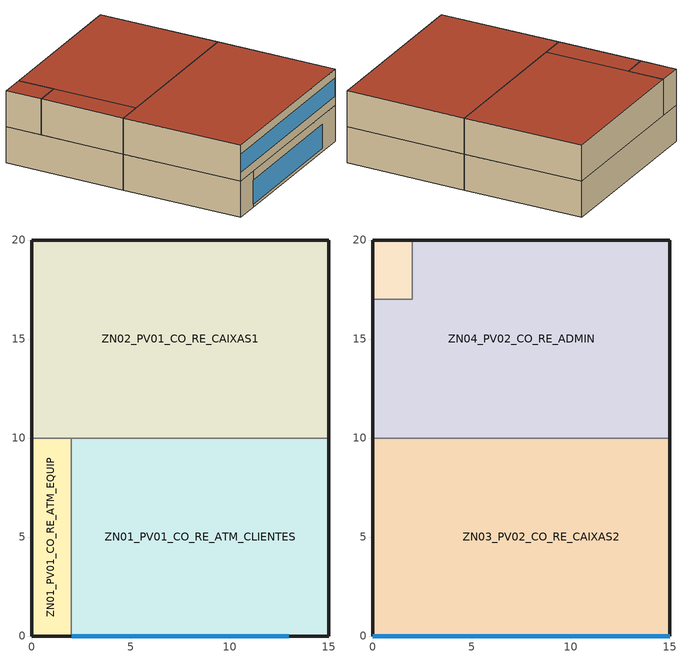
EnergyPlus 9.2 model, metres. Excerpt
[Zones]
ZN01_PV01_CO_RE_ATM_EQUIP
 floor othersideconditionsmodel (Exterior Floor): 2,10 2,0 0,0 0,10 z0
 wall outside (Exterior Wall): 0,10 0,0 2,0 z0:3
 wall to ZN01_PV01_CO_RE_ATM_CLIENTES (Interior Wall): 2,0 2,10 z0:3
 wall to ZN02_PV01_CO_RE_CAIXAS1 (Interior Wall): 2,10 0,10 z0:3
ZN01_PV01_CO_RE_ATM_CLIENTES
 floor othersideconditionsmodel (Exterior Floor): 15,10 15,0 2,0 2,10 z0
 wall outside (Exterior Wall): 2,0 15,0 15,10 z0:3
 wall to ZN02_PV01_CO_RE_CAIXAS1 (Interior Wall): 15,10 2,10 z0:3
 window (Exterior Window): 2.01,0 12.99,0 z0.25:2.25
ZN02_PV01_CO_RE_CAIXAS1
 floor othersideconditionsmodel (Exterior Floor): 15,20 15,10 0,10 0,20 z0
 wall outside (Exterior Wall): 15,10 15,20 0,20 0,10 z0:3
ZN03_PV02_CO_RE_CAIXAS2
 floor to ZN01_PV01_CO_RE_ATM_CLIENTES (Interior Floor): 15,10 15,0 2,0 2,10 z3
 floor to ZN01_PV01_CO_RE_ATM_EQUIP (Interior Floor): 0,10 2,10 2,0 0,0 z3
 wall outside (Exterior Wall): 0,10 0,0 15,0 15,10 z3:6
 wall to ZN04_PV02_CO_RE_ADMIN (Interior Wall): 15,10 0,10 z3:6
 window (Exterior Window): 0.01,0 14.99,0 z3.75:5.25
 roof outside (Exterior Roof): 15,0 15,10 0,10 0,0 z6
ZN04_PV02_CO_RE_ADMIN
 floor to ZN02_PV01_CO_RE_CAIXAS1 (Interior Floor): 15,20 15,10 0,10 0,17 2,17 2,20 z3
 wall outside (Exterior Wall): 0,17 0,10 / 15,10 15,20 2,20 z3:6
 wall to ZN05_PV02_CO_NO_SERVIDOR (Interior Wall): 2,20 2,17 0,17 z3:6
 roof outside (Exterior Roof): 15,10 15,20 2,20 2,10 z6; 0,10 2,10 2,17 0,17 z6
ZN05_PV02_CO_NO_SERVIDOR
 floor to ZN02_PV01_CO_RE_CAIXAS1 (Interior Floor): 2,20 2,17 0,17 0,20 z3
 wall outside (Exterior Wall): 2,20 0,20 0,17 z3:6
 roof outside (Exterior Roof): 2,17 2,20 0,20 0,17 z6
[Building]
AgenciaBancaria: Loads convergence tolerance value=0.04; Maximum number of warmup days=25; Minimum number of warmup days=6; Solar distribution=FullExterior; Temperature convergence tolerance value=0.4; Terrain=Suburbs; North axis=180.3516
[Site:GroundDomain:Slab]
Slab: 133, 0.4, 1.6, 10, No, Full, 6, 5, Hourly, groundcoulpeOSCM, OnGrade, 2800, 30, 50, 850, 1.5, finndifference, Site:GroundTemperature:Undisturbed:FiniteDifference, No
[Site:GroundTemperature:Undisturbed:FiniteDifference]
finndifference: 0.4, 2800, 30, 50, 850, 15
[SizingPeriod:DesignDay] Barometric pressure=92165; Day of month=21; Daylight saving time indicator=No; Dry bulb temperature range modifier type=DefaultMultipliers; Humidity condition type=WetBulb; Rain indicator=No; Snow indicator=No
Name | Ashrae clear sky optical depth for beam irradiance taub | Ashrae clear sky optical depth for diffuse irradiance taud | Daily dry bulb temperature range | Day type | Maximum dry bulb temperature | Month | Solar model indicator | Wetbulb or dewpoint at maximum dry bulb | Wind direction | Wind speed | Sky clearness
Sao Paulo Ann Clg .4% Condns DB=>MWB | 0.392 | 2.453 | 8.3 | SummerDesignDay | 32.2 | 2 | ASHRAETau | 20.2 | 330 | 3.7
Sao Paulo Ann Htg 99.6% Condns DB |  |  | 0 | WinterDesignDay | 9 | 7 | ASHRAEClearSky | 9 | 160 | 2.7 | 0
[Construction]
Exterior Floor: 200mm lightweight concrete
Exterior Roof: fibrocimento telha branca, Camara telhado, laje nervurada EPS, vazio, EPS laje nervurada
Exterior Wall: argamassa, tijolo ceramico, Camara parede, tijolo ceramico, gesso
Exterior Window: SHGC 01
Interior Floor: 100mm lightweight concrete, F04 Wall air space resistance, 1IN Stucco
Interior Wall: 19mm gypsum board
[Material]
Name | Conductivity | Density | Roughness | Solar absorptance | Specific heat | Thermal absorptance | Thickness | Visible absorptance
1IN Stucco | 0.6918 | 1858 | Smooth | 0.92 | 837 | 0.9 | 0.0253 | 0.92
19mm gypsum board | 0.16 | 800 | MediumSmooth | 0.4 | 1090 | 0.9 | 0.019 | 0.4
100mm lightweight concrete | 0.53 | 1280 | MediumRough | 0.5 | 840 | 0.9 | 0.1016 | 0.5
200mm lightweight concrete | 0.53 | 1280 | MediumRough | 0.5 | 840 | 0.9 | 0.15 | 0.5
EPS laje nervurada | 0.287 | 401 | Rough | 0.7 | 1000 | 0.9 | 0.15 | 0.7
argamassa | 1.15 | 2000 | Rough | 0.3 | 1000 | 0.3 | 0.025 | 0.3
fibrocimento telha branca | 0.95 | 1900 | Rough | 0.3 | 840 | 0.3 | 0.008 | 0.3
gesso | 0.35 | 900 | Rough | 0.7 | 870 | 0.9 | 0.01 | 0.7
laje nervurada EPS | 1.75 | 2200 | Rough | 0.7 | 1000 | 0.9 | 0.075 | 0.7
tijolo ceramico | 0.9 | 1600 | Rough | 0.7 | 920 | 0.9 | 0.0134 | 0.7
[Material:AirGap]
Name | Thermal resistance
Camara parede | 0.163
Camara telhado | 0.275
F04 Wall air space resistance | 0.15
vazio | 0.001
[WindowMaterial:SimpleGlazingSystem]
SHGC 01: U factor=5.6; Visible transmittance=0.4; Solar heat gain coefficient=0.3832
[AirConditioner:VariableRefrigerantFlow] Basin heater capacity=0; Basin heater setpoint temperature=2; Condenser type=AirCooled; Crankcase heater power per compressor=33; Defrost control=Timed; Defrost strategy=Resistive; Defrost time period fraction=0.0583; Equivalent piping length used for piping correction factor in cooling mode=30; Equivalent piping length used for piping correction factor in heating mode=30; Evaporative condenser air flow rate=Autosize; Evaporative condenser effectiveness=0.9; Evaporative condenser pump rated power consumption=0; Fuel type=Electricity; Heat pump waste heat recovery=No; Heat recovery cooling capacity time constant=0.45; Heat recovery heating capacity time constant=0.45; Heating performance curve outdoor temperature type=WetBulbTemperature; Master thermostat priority control type=MasterThermostatPriority; Maximum outdoor dry bulb temperature for crankcase heater=5; Maximum outdoor dry bulb temperature for defrost operation=5; Maximum outdoor temperature in cooling mode=43; Maximum outdoor temperature in heat recovery mode=45; Minimum heat pump part load ratio=0.25; Minimum outdoor temperature in heat recovery mode=-15; Minimum outdoor temperature in heating mode=-20; Number of compressors=2; Piping correction factor for height in cooling mode coefficient=-0.0004; Rated heating capacity sizing ratio=1; Ratio of compressor size to total compressor capacity=0.5; Resistive defrost heater capacity=Autosize; Vertical height used for piping correction factor=10; Water condenser volume flow rate=Autosize
Name | Zone name for master thermostat location | Availability schedule | Cooling capacity ratio boundary curve | Cooling capacity ratio modifier function of high temperature curve | Cooling capacity ratio modifier function of low temperature curve | Cooling combination ratio correction factor curve | Cooling energy input ratio boundary curve | Cooling energy input ratio modifier function of high part load ratio curve | Cooling energy input ratio modifier function of high temperature curve | Cooling energy input ratio modifier function of low part load ratio curve | Cooling energy input ratio modifier function of low temperature curve | Cooling part load fraction correlation curve | Gross rated cooling cop | Gross rated heating capacity | Gross rated heating cop | Gross rated total cooling capacity | Heating capacity ratio boundary curve | Heating capacity ratio modifier function of high temperature curve | Heating capacity ratio modifier function of low temperature curve | Heating combination ratio correction factor curve | Heating energy input ratio boundary curve | Heating energy input ratio modifier function of high part load ratio curve | Heating energy input ratio modifier function of high temperature curve | Heating energy input ratio modifier function of low part load ratio curve | Heating energy input ratio modifier function of low temperature curve | Heating part load fraction correlation curve | Maximum outdoor temperature in heating mode | Minimum outdoor temperature in cooling mode | Piping correction factor for length in cooling mode curve | Zone terminal unit list
Inv_ATMequip VRF Heat Pump | ZN01_PV01_CO_RE_ATM_EQUIP | HVAC | Inv_ATMequip VRFCoolCapFTBoundary | Inv_ATMequip VRFCoolCapFTHi | Inv_ATMequip VRFCoolCapFT | Inv_ATMequip CoolingCombRatio | Inv_ATMequip VRFCoolEIRFTBoundary | Inv_ATMequip CoolingEIRHiPLR | Inv_ATMequip VRFCoolEIRFTHi | Inv_ATMequip CoolingEIRLowPLR | Inv_ATMequip VRFCoolEIRFT | Inv_ATMequip VRFCPLFFPLR | 3.42 | 3518 | 3.42 | 3518 | Inv_ATMequip VRFHeatCapFTBoundary | Inv_ATMequip VRFHeatCapFTHi | Inv_ATMequip VRFHeatCapFT | Inv_ATMequip HeatingCombRatio | Inv_ATMequip VRFHeatEIRFTBoundary | Inv_ATMequip HeatingEIRHiPLR | Inv_ATMequip VRFHeatEIRFTHi | Inv_ATMequip HeatingEIRLowPLR | Inv_ATMequip VRFHeatEIRFT | Inv_ATMequip VRFCPLFFPLR | 16 | -6 | Inv_ATMequip CoolingLengthCorrectionFactor | Inv_ATMequipTU List
Inv_AgBanc_Serv VRF Heat Pump | ZN05_PV02_CO_NO_SERVIDOR | Always On | Inv_AgBanc_Serv VRFCoolCapFTBoundary | Inv_AgBanc_Serv VRFCoolCapFTHi | Inv_AgBanc_Serv VRFCoolCapFT | Inv_AgBanc_Serv CoolingCombRatio | Inv_AgBanc_Serv VRFCoolEIRFTBoundary | Inv_AgBanc_Serv CoolingEIRHiPLR | Inv_AgBanc_Serv VRFCoolEIRFTHi | Inv_AgBanc_Serv CoolingEIRLowPLR | Inv_AgBanc_Serv VRFCoolEIRFT | Inv_AgBanc_Serv VRFCPLFFPLR | 3.23 | 8790 | 3.23 | 8790 | Inv_AgBanc_Serv VRFHeatCapFTBoundary | Inv_AgBanc_Serv VRFHeatCapFTHi | Inv_AgBanc_Serv VRFHeatCapFT | Inv_AgBanc_Serv HeatingCombRatio | Inv_AgBanc_Serv VRFHeatEIRFTBoundary | Inv_AgBanc_Serv HeatingEIRHiPLR | Inv_AgBanc_Serv VRFHeatEIRFTHi | Inv_AgBanc_Serv HeatingEIRLowPLR | Inv_AgBanc_Serv VRFHeatEIRFT | Inv_AgBanc_Serv VRFCPLFFPLR | 15.5 | -5 | Inv_AgBanc_Serv CoolingLengthCorrectionFactor | Inv_AgBanc_ServTU List
VRF_AgBanc VRF Heat Pump | ZN02_PV01_CO_RE_CAIXAS1 | HVAC | VRF_AgBanc VRFCoolCapFTBoundary | VRF_AgBanc VRFCoolCapFTHi | VRF_AgBanc VRFCoolCapFT | VRF_AgBanc CoolingCombRatio | VRF_AgBanc VRFCoolEIRFTBoundary | VRF_AgBanc CoolingEIRHiPLR | VRF_AgBanc VRFCoolEIRFTHi | VRF_AgBanc CoolingEIRLowPLR | VRF_AgBanc VRFCoolEIRFT | VRF_AgBanc VRFCPLFFPLR | 4.37 | 81500 | 4.57 | 73000 | VRF_AgBanc VRFHeatCapFTBoundary | VRF_AgBanc VRFHeatCapFTHi | VRF_AgBanc VRFHeatCapFT | VRF_AgBanc HeatingCombRatio | VRF_AgBanc VRFHeatEIRFTBoundary | VRF_AgBanc HeatingEIRHiPLR | VRF_AgBanc VRFHeatEIRFTHi | VRF_AgBanc HeatingEIRLowPLR | VRF_AgBanc VRFHeatEIRFT | VRF_AgBanc VRFCPLFFPLR | 15.5 | -5 | VRF_AgBanc CoolingLengthCorrectionFactor | VRF_AgBancTU List
[Coil:Cooling:DX:VariableRefrigerantFlow] Gross rated sensible heat ratio=Autosize; Rated air flow rate=Autosize
Name | Availability schedule | Cooling capacity modifier curve function of flow fraction | Cooling capacity ratio modifier function of temperature curve | Gross rated total cooling capacity
ZN01_PV01_CO_RE_ATM_CLIENTES VRF Cooling Coil | HVAC | ZN01_PV01_CO_RE_ATM_CLIENTES VRF Cooling Coil Cap-FF | ZN01_PV01_CO_RE_ATM_CLIENTES VRF Cooling Coil Cap-FT | 16000
ZN01_PV01_CO_RE_ATM_EQUIP VRF Cooling Coil | HVAC | ZN01_PV01_CO_RE_ATM_EQUIP VRF Cooling Coil Cap-FF | ZN01_PV01_CO_RE_ATM_EQUIP VRF Cooling Coil Cap-FT | 3518
ZN02_PV01_CO_RE_CAIXAS1 VRF Cooling Coil | HVAC | ZN02_PV01_CO_RE_CAIXAS1 VRF Cooling Coil Cap-FF | ZN02_PV01_CO_RE_CAIXAS1 VRF Cooling Coil Cap-FT | 9000
ZN03_PV02_CO_RE_CAIXAS2 VRF Cooling Coil | HVAC | ZN03_PV02_CO_RE_CAIXAS2 VRF Cooling Coil Cap-FF | ZN03_PV02_CO_RE_CAIXAS2 VRF Cooling Coil Cap-FT | 28400
ZN04_PV02_CO_RE_ADMIN VRF Cooling Coil | HVAC | ZN04_PV02_CO_RE_ADMIN VRF Cooling Coil Cap-FF | ZN04_PV02_CO_RE_ADMIN VRF Cooling Coil Cap-FT | 16800
ZN05_PV02_CO_NO_SERVIDOR VRF Cooling Coil | Always On | ZN05_PV02_CO_NO_SERVIDOR VRF Cooling Coil Cap-FF | ZN05_PV02_CO_NO_SERVIDOR VRF Cooling Coil Cap-FT | 8790
[Coil:Heating:DX:VariableRefrigerantFlow] Gross rated heating capacity=Autosize; Rated air flow rate=Autosize
Name | Availability schedule | Heating capacity modifier function of flow fraction curve | Heating capacity ratio modifier function of temperature curve
ZN01_PV01_CO_RE_ATM_CLIENTES VRF Heating Coil | HVAC | ZN01_PV01_CO_RE_ATM_CLIENTES VRF Heating Coil Cap-FF | ZN01_PV01_CO_RE_ATM_CLIENTES VRF Heating Coil Cap-FT
ZN01_PV01_CO_RE_ATM_EQUIP VRF Heating Coil | Always Off | ZN01_PV01_CO_RE_ATM_EQUIP VRF Heating Coil Cap-FF | ZN01_PV01_CO_RE_ATM_EQUIP VRF Heating Coil Cap-FT
ZN02_PV01_CO_RE_CAIXAS1 VRF Heating Coil | HVAC | ZN02_PV01_CO_RE_CAIXAS1 VRF Heating Coil Cap-FF | ZN02_PV01_CO_RE_CAIXAS1 VRF Heating Coil Cap-FT
ZN03_PV02_CO_RE_CAIXAS2 VRF Heating Coil | HVAC | ZN03_PV02_CO_RE_CAIXAS2 VRF Heating Coil Cap-FF | ZN03_PV02_CO_RE_CAIXAS2 VRF Heating Coil Cap-FT
ZN04_PV02_CO_RE_ADMIN VRF Heating Coil | HVAC | ZN04_PV02_CO_RE_ADMIN VRF Heating Coil Cap-FF | ZN04_PV02_CO_RE_ADMIN VRF Heating Coil Cap-FT
ZN05_PV02_CO_NO_SERVIDOR VRF Heating Coil | Always Off | ZN05_PV02_CO_NO_SERVIDOR VRF Heating Coil Cap-FF | ZN05_PV02_CO_NO_SERVIDOR VRF Heating Coil Cap-FT
[DesignSpecification:OutdoorAir] Outdoor air flow per person=0; Outdoor air flow per zone=0; Outdoor air flow per zone floor area=0; Outdoor air method=Flow/Person
SZ DSOA ZN01_PV01_CO_RE_ATM_CLIENTES; SZ DSOA ZN01_PV01_CO_RE_ATM_EQUIP; SZ DSOA ZN02_PV01_CO_RE_CAIXAS1; SZ DSOA ZN03_PV02_CO_RE_CAIXAS2; SZ DSOA ZN04_PV02_CO_RE_ADMIN; SZ DSOA ZN05_PV02_CO_NO_SERVIDOR
[DesignSpecification:ZoneAirDistribution] Zone air distribution effectiveness in cooling mode=1; Zone air distribution effectiveness in heating mode=1
SZ DSZAD ZN01_PV01_CO_RE_ATM_CLIENTES; SZ DSZAD ZN01_PV01_CO_RE_ATM_EQUIP; SZ DSZAD ZN02_PV01_CO_RE_CAIXAS1; SZ DSZAD ZN03_PV02_CO_RE_CAIXAS2; SZ DSZAD ZN04_PV02_CO_RE_ADMIN; SZ DSZAD ZN05_PV02_CO_NO_SERVIDOR
[ElectricEquipment] End use subcategory=General; Fraction radiant=0.2
Name | Zone or zonelist | Design level | Design level calculation method | Schedule | Watts per zone floor area
EQUIP_CO_RE_ATM_CLIENTES | ZN01_PV01_CO_RE_ATM_CLIENTES | 300 | EquipmentLevel | EQUIP - ATM_CLIENTES
EQUIP_CO_RE_ATM_EQUIP | ZN01_PV01_CO_RE_ATM_EQUIP | 994 | EquipmentLevel | ATM_EQ
EQUIP_ZN02_PV01_CO_RE_CAIXAS1 | ZN02_PV01_CO_RE_CAIXAS1 | 618 | EquipmentLevel | EQ-Caixas e ADM
EQUIP_ZN03_PV02_CO_RE_CAIXAS2 | ZN03_PV02_CO_RE_CAIXAS2 | 618 | EquipmentLevel | EQ-Caixas e ADM
EQUIP_ZN04_PV02_CO_RE_ADMIN | ZN04_PV02_CO_RE_ADMIN | 618 | EquipmentLevel | EQ-Caixas e ADM
EQUIP_ZN05_PV02_CO_NO_SERVIDOR | ZN05_PV02_CO_NO_SERVIDOR |  | Watts/Area | EQ - Servidor | 756
[Exterior:Lights]
Exterior Lights: Control option=AstronomicalClock; Design level=1200; End use subcategory=Ilu Externa; Schedule=Always On
[Fan:OnOff] Maximum flow rate=Autosize; Motor efficiency=0.9; Motor in airstream fraction=1; Pressure rise=50
Name | Availability schedule | Fan total efficiency
ZN01_PV01_CO_RE_ATM_CLIENTES VRF Supply Fan | HVAC | 0.2083
ZN01_PV01_CO_RE_ATM_EQUIP VRF Supply Fan | HVAC | 0.1616
ZN02_PV01_CO_RE_CAIXAS1 VRF Supply Fan | HVAC | 0.5
ZN03_PV02_CO_RE_CAIXAS2 VRF Supply Fan | HVAC | 0.3167
ZN04_PV02_CO_RE_ADMIN VRF Supply Fan | HVAC | 0.0912
ZN05_PV02_CO_NO_SERVIDOR VRF Supply Fan | Always On | 0.1066
[Lights] Design level calculation method=Watts/Area; End use subcategory=General; Fraction radiant=0.42; Fraction replaceable=1; Fraction visible=0.18; Return air fraction=0; Return air fraction calculated from plenum temperature=No; Return air fraction function of plenum temperature coefficient 1=0; Return air fraction function of plenum temperature coefficient 2=0
Name | Zone or zonelist | Schedule | Watts per zone floor area
Light 01 | ZN01_PV01_CO_RE_ATM_CLIENTES | ILU - ATM_CLIENTES | 14.1973
Light 02 | ZN01_PV01_CO_RE_ATM_EQUIP | ILU - Caixas e ADM | 14.1973
Light 03 | ZN02_PV01_CO_RE_CAIXAS1 | ILU - Caixas e ADM | 14.1973
Light 04 | ZN03_PV02_CO_RE_CAIXAS2 | ILU - Caixas e ADM | 14.1973
Light 05 | ZN04_PV02_CO_RE_ADMIN | ILU - Caixas e ADM | 14.1973
Light 06 | ZN05_PV02_CO_NO_SERVIDOR | ILU - Caixas e ADM | 0
[People] Activity level schedule=Activity Schedule; Carbon dioxide generation rate=3.82e-08; Clothing insulation calculation method=ClothingInsulationSchedule; Enable ashrae 55 comfort warnings=No; Fraction radiant=0.3; Mean radiant temperature calculation type=ZoneAveraged; Number of people calculation method=People; Sensible heat fraction=Autocalculate
Name | Zone or zonelist | Number of people | Number of people schedule
PEOP_CO_RE_ADMIN | ZN04_PV02_CO_RE_ADMIN | 6 | OCU - ADM
PEOP_CO_RE_ATM_CLIENTES | ZN01_PV01_CO_RE_ATM_CLIENTES | 30 | OCU - ATM
PEOP_CO_RE_CAIXAS1 | ZN02_PV01_CO_RE_CAIXAS1 | 18 | OCU - Caixas
PEOP_CO_RE_CAIXAS2 | ZN03_PV02_CO_RE_CAIXAS2 | 18 | OCU - Caixas
[Sizing:Zone] Cooling design air flow method=Flow/Zone; Cooling minimum air flow fraction=0; Heating design air flow method=Flow/Zone; Heating maximum air flow fraction=0; Zone cooling design supply air humidity ratio=0.008; Zone cooling design supply air temperature=14; Zone cooling design supply air temperature difference=11.11; Zone cooling design supply air temperature input method=SupplyAirTemperature; Zone heating design supply air humidity ratio=0.008; Zone heating design supply air temperature=50; Zone heating design supply air temperature difference=30; Zone heating design supply air temperature input method=SupplyAirTemperature
Name | Cooling design air flow rate | Design specification outdoor air object | Design specification zone air distribution object | Heating design air flow rate
ZN01_PV01_CO_RE_ATM_CLIENTES | 0.75 | SZ DSOA ZN01_PV01_CO_RE_ATM_CLIENTES | SZ DSZAD ZN01_PV01_CO_RE_ATM_CLIENTES | 0.75
ZN01_PV01_CO_RE_ATM_EQUIP | 0.1583 | SZ DSOA ZN01_PV01_CO_RE_ATM_EQUIP | SZ DSZAD ZN01_PV01_CO_RE_ATM_EQUIP | 0.1583
ZN02_PV01_CO_RE_CAIXAS1 | 0.4 | SZ DSOA ZN02_PV01_CO_RE_CAIXAS1 | SZ DSZAD ZN02_PV01_CO_RE_CAIXAS1 | 0.4
ZN03_PV02_CO_RE_CAIXAS2 | 1.2667 | SZ DSOA ZN03_PV02_CO_RE_CAIXAS2 | SZ DSZAD ZN03_PV02_CO_RE_CAIXAS2 | 1.2667
ZN04_PV02_CO_RE_ADMIN | 0.7 | SZ DSOA ZN04_PV02_CO_RE_ADMIN | SZ DSZAD ZN04_PV02_CO_RE_ADMIN | 0.7
ZN05_PV02_CO_NO_SERVIDOR | 0.3197 | SZ DSOA ZN05_PV02_CO_NO_SERVIDOR | SZ DSZAD ZN05_PV02_CO_NO_SERVIDOR | 0.3197
[SurfaceProperty:OtherSideConditionsModel]
groundcoulpeOSCM: Type of modeling=GroundCoupledSurface
[ThermostatSetpoint:DualSetpoint]
termostato Dual SP Control: Cooling setpoint temperature schedule=HVACTemplate-Always 24; Heating setpoint temperature schedule=HVACTemplate-Always 21
[Zone]
Name | Multiplier
ZN01_PV01_CO_RE_ATM_CLIENTES; ZN03_PV02_CO_RE_CAIXAS2; ZN04_PV02_CO_RE_ADMIN; ZN05_PV02_CO_NO_SERVIDOR | 1
ZN01_PV01_CO_RE_ATM_EQUIP; ZN02_PV01_CO_RE_CAIXAS1
[ZoneControl:Thermostat] Control 1=termostato Dual SP Control; Control type schedule=HVACTemplate-Always 4
Name | Zone or zonelist
ZN01_PV01_CO_RE_ATM_CLIENTES Thermostat | ZN01_PV01_CO_RE_ATM_CLIENTES
ZN01_PV01_CO_RE_ATM_EQUIP Thermostat | ZN01_PV01_CO_RE_ATM_EQUIP
ZN02_PV01_CO_RE_CAIXAS1 Thermostat | ZN02_PV01_CO_RE_CAIXAS1
ZN03_PV02_CO_RE_CAIXAS2 Thermostat | ZN03_PV02_CO_RE_CAIXAS2
ZN04_PV02_CO_RE_ADMIN Thermostat | ZN04_PV02_CO_RE_ADMIN
ZN05_PV02_CO_NO_SERVIDOR Thermostat | ZN05_PV02_CO_NO_SERVIDOR
[Zone equipment]
ZN01_PV01_CO_RE_ATM_CLIENTES: ZN01_PV01_CO_RE_ATM_CLIENTES VRF Terminal Unit
ZN01_PV01_CO_RE_ATM_EQUIP: ZN01_PV01_CO_RE_ATM_EQUIP VRF Terminal Unit
ZN02_PV01_CO_RE_CAIXAS1: ZN02_PV01_CO_RE_CAIXAS1 VRF Terminal Unit
ZN03_PV02_CO_RE_CAIXAS2: ZN03_PV02_CO_RE_CAIXAS2 VRF Terminal Unit
ZN04_PV02_CO_RE_ADMIN: ZN04_PV02_CO_RE_ADMIN VRF Terminal Unit
ZN05_PV02_CO_NO_SERVIDOR: ZN05_PV02_CO_NO_SERVIDOR VRF Terminal Unit
[ZoneHVAC:TerminalUnit:VariableRefrigerantFlow] Cooling outdoor air flow rate=Autosize; Cooling supply air flow rate=Autosize; Heating outdoor air flow rate=Autosize; Heating supply air flow rate=Autosize; No cooling supply air flow rate=Autosize; No heating supply air flow rate=Autosize; No load outdoor air flow rate=Autosize; Supply air fan placement=BlowThrough; Zone terminal unit off parasitic electric energy use=0; Zone terminal unit on parasitic electric energy use=0
Name | Cooling coil object | Heating coil object | Outside air mixer object | Supply air fan object | Supply air fan operating mode schedule | Terminal unit availability schedule
ZN01_PV01_CO_RE_ATM_CLIENTES VRF Terminal Unit | ZN01_PV01_CO_RE_ATM_CLIENTES VRF Cooling Coil | ZN01_PV01_CO_RE_ATM_CLIENTES VRF Heating Coil | ZN01_PV01_CO_RE_ATM_CLIENTES VRF OA Mixing Box | ZN01_PV01_CO_RE_ATM_CLIENTES VRF Supply Fan | HVAC | HVAC
ZN01_PV01_CO_RE_ATM_EQUIP VRF Terminal Unit | ZN01_PV01_CO_RE_ATM_EQUIP VRF Cooling Coil | ZN01_PV01_CO_RE_ATM_EQUIP VRF Heating Coil | ZN01_PV01_CO_RE_ATM_EQUIP VRF OA Mixing Box | ZN01_PV01_CO_RE_ATM_EQUIP VRF Supply Fan | HVAC | HVAC
ZN02_PV01_CO_RE_CAIXAS1 VRF Terminal Unit | ZN02_PV01_CO_RE_CAIXAS1 VRF Cooling Coil | ZN02_PV01_CO_RE_CAIXAS1 VRF Heating Coil | ZN02_PV01_CO_RE_CAIXAS1 VRF OA Mixing Box | ZN02_PV01_CO_RE_CAIXAS1 VRF Supply Fan | HVAC | HVAC
ZN03_PV02_CO_RE_CAIXAS2 VRF Terminal Unit | ZN03_PV02_CO_RE_CAIXAS2 VRF Cooling Coil | ZN03_PV02_CO_RE_CAIXAS2 VRF Heating Coil | ZN03_PV02_CO_RE_CAIXAS2 VRF OA Mixing Box | ZN03_PV02_CO_RE_CAIXAS2 VRF Supply Fan | HVAC | HVAC
ZN04_PV02_CO_RE_ADMIN VRF Terminal Unit | ZN04_PV02_CO_RE_ADMIN VRF Cooling Coil | ZN04_PV02_CO_RE_ADMIN VRF Heating Coil | ZN04_PV02_CO_RE_ADMIN VRF OA Mixing Box | ZN04_PV02_CO_RE_ADMIN VRF Supply Fan | HVAC | HVAC
ZN05_PV02_CO_NO_SERVIDOR VRF Terminal Unit | ZN05_PV02_CO_NO_SERVIDOR VRF Cooling Coil | ZN05_PV02_CO_NO_SERVIDOR VRF Heating Coil | ZN05_PV02_CO_NO_SERVIDOR VRF OA Mixing Box | ZN05_PV02_CO_NO_SERVIDOR VRF Supply Fan | Always On | Always On
[ZoneTerminalUnitList]
Name | Zone terminal unit name 1 | Zone terminal unit name 2 | Zone terminal unit name 3 | Zone terminal unit name 4 | Zone terminal unit list
ZoneTerminalUnitList 1 | ZN01_PV01_CO_RE_ATM_CLIENTES VRF Terminal Unit | ZN02_PV01_CO_RE_CAIXAS1 VRF Terminal Unit | ZN03_PV02_CO_RE_CAIXAS2 VRF Terminal Unit | ZN04_PV02_CO_RE_ADMIN VRF Terminal Unit | VRF_AgBancTU List
ZoneTerminalUnitList 2 | ZN05_PV02_CO_NO_SERVIDOR VRF Terminal Unit |  |  |  | Inv_AgBanc_ServTU List
ZoneTerminalUnitList 3 | ZN01_PV01_CO_RE_ATM_EQUIP VRF Terminal Unit |  |  |  | Inv_ATMequipTU List
[ZoneVentilation:DesignFlowRate] Constant term coefficient=1; Delta temperature=-100; Design flow rate calculation method=Flow/Person; Fan pressure rise=100; Fan total efficiency=0.9; Maximum indoor temperature=100; Maximum outdoor temperature=100; Maximum wind speed=40; Minimum indoor temperature=-100; Minimum outdoor temperature=-100; Temperature term coefficient=0; Velocity squared term coefficient=0; Velocity term coefficient=0; Ventilation type=Intake; Schedule=Always Off; Flow rate per person=0
Name | Zone or zonelist
ADMIN | ZN04_PV02_CO_RE_ADMIN
ATM_CLIE | ZN01_PV01_CO_RE_ATM_CLIENTES
ATM_EQUIP | ZN01_PV01_CO_RE_ATM_EQUIP
CAIXAS1 | ZN02_PV01_CO_RE_CAIXAS1
CAIXAS2 | ZN03_PV02_CO_RE_CAIXAS2
SERVIDOR | ZN05_PV02_CO_NO_SERVIDOR
[Curve:Biquadratic] Output unit type=Dimensionless
Name | Input unit type for x | Input unit type for y | Maximum value of x | Maximum value of y | Minimum value of x | Minimum value of y | Coefficient1 constant | Coefficient2 x | Coefficient3 x 2 | Coefficient4 y | Coefficient5 y 2 | Coefficient6 x y
Inv_ATMequip CoolingLengthCorrectionFactor; Inv_AgBanc_Serv CoolingLengthCorrectionFactor; VRF_AgBanc CoolingLengthCorrectionFactor | Distance | Dimensionless | 175 | 1.5 | 8 | 0.5 | 1.0694 | -0.0015 | 2.56e-06 | -0.1151 | 0.0511 | -0.0004
Inv_ATMequip VRFCoolCapFT; Inv_AgBanc_Serv VRFCoolCapFT; VRF_AgBanc VRFCoolCapFT | Temperature | Temperature | 24 | 23 | 15 | -5 | 0.5769 | 0.0175 | 0.0006 | 1.1556e-07 | 7.615e-09 | -1.1503e-08
Inv_ATMequip VRFCoolCapFTHi; Inv_AgBanc_Serv VRFCoolCapFTHi; VRF_AgBanc VRFCoolCapFTHi | Temperature | Temperature | 24 | 43 | 15 | 16 | 0.6862 | 0.0208 | 0.0005 | -0.0016 | -6.254e-07 | -0.0003
Inv_ATMequip VRFCoolEIRFT; Inv_AgBanc_Serv VRFCoolEIRFT; VRF_AgBanc VRFCoolEIRFT | Temperature | Temperature | 24 | 23 | 15 | -5 | 0.989 | -0.0235 | 0.0002 | 0.006 | -1.0289e-07 | -0.0002
Inv_ATMequip VRFCoolEIRFTHi; Inv_AgBanc_Serv VRFCoolEIRFTHi; VRF_AgBanc VRFCoolEIRFTHi | Temperature | Temperature | 24 | 43 | 15 | 16 | 0.1829 | 0.0164 | -0.0004 | 0.0238 | 0.0002 | -0.0006
Inv_ATMequip VRFHeatCapFT; Inv_AgBanc_Serv VRFHeatCapFT; VRF_AgBanc VRFHeatCapFT | Temperature | Temperature | 27 | 15 | 15 | -20 | 1.0146 | -0.0025 | -0.0001 | 0.0269 | 1.8354e-06 | -0.0004
Inv_ATMequip VRFHeatCapFTHi; Inv_AgBanc_Serv VRFHeatCapFTHi; VRF_AgBanc VRFHeatCapFTHi | Temperature | Temperature | 27 | 15 | 15 | -10 | 1.1611 | 0.0275 | -0.0017 | 0.0018 | 2.0321e-06 | -0.0001
Inv_ATMequip VRFHeatEIRFT; Inv_AgBanc_Serv VRFHeatEIRFT; VRF_AgBanc VRFHeatEIRFT | Temperature | Temperature | 27 | 12 | 15 | -20 | 0.8747 | -0.0132 | 0.0011 | -0.0133 | 0.0009 | -0.0001
Inv_ATMequip VRFHeatEIRFTHi; Inv_AgBanc_Serv VRFHeatEIRFTHi; VRF_AgBanc VRFHeatEIRFTHi | Temperature | Temperature | 27 | 15 | 15 | -10 | 2.504 | -0.0574 | 0 | -0.1296 | 0.0014 | 0.0032
[Curve:Cubic]
Name | Input unit type for x | Maximum value of x | Minimum value of x | Output unit type | Coefficient1 constant | Coefficient2 x | Coefficient3 x 2 | Coefficient4 x 3 | Maximum curve output | Minimum curve output
Inv_ATMequip CoolingEIRLowPLR; Inv_AgBanc_Serv CoolingEIRLowPLR; VRF_AgBanc CoolingEIRLowPLR | Temperature | 1 | 0 | Temperature | 0.4628 | -1.0402 | 2.1749 | -0.5975
Inv_ATMequip HeatingEIRLowPLR; Inv_AgBanc_Serv HeatingEIRLowPLR; VRF_AgBanc HeatingEIRLowPLR | Dimensionless | 1 | 0 | Dimensionless | 0.14 | 0.6415 | 0.1339 | 0.0846
Inv_ATMequip VRFCoolCapFTBoundary; Inv_AgBanc_Serv VRFCoolCapFTBoundary; VRF_AgBanc VRFCoolCapFTBoundary | Temperature | 30 | 11 | Temperature | 25.7347 | -0.0315 | -0.0142 | 0
Inv_ATMequip VRFCoolEIRFTBoundary; Inv_AgBanc_Serv VRFCoolEIRFTBoundary; VRF_AgBanc VRFCoolEIRFTBoundary | Temperature | 24 | 15 | Temperature | 25.7347 | -0.0315 | -0.0142 | 0
Inv_ATMequip VRFHeatCapFTBoundary; Inv_AgBanc_Serv VRFHeatCapFTBoundary; VRF_AgBanc VRFHeatCapFTBoundary | Temperature | 27 | 15 | Temperature | -7.6001 | 3.0509 | -0.1163 | 0
Inv_ATMequip VRFHeatEIRFTBoundary; Inv_AgBanc_Serv VRFHeatEIRFTBoundary; VRF_AgBanc VRFHeatEIRFTBoundary | Temperature | 27 | 15 | Temperature | -7.6001 | 3.0509 | -0.1163 | 0 | 15 | -20
ZN01_PV01_CO_RE_ATM_CLIENTES VRF Cooling Coil Cap-FT; ZN01_PV01_CO_RE_ATM_EQUIP VRF Cooling Coil Cap-FT; ZN02_PV01_CO_RE_CAIXAS1 VRF Cooling Coil Cap-FT; ZN03_PV02_CO_RE_CAIXAS2 VRF Cooling Coil Cap-FT; ZN04_PV02_CO_RE_ADMIN VRF Cooling Coil Cap-FT; ZN05_PV02_CO_NO_SERVIDOR VRF Cooling Coil Cap-FT | Temperature | 50 | 0 | Dimensionless | 0.5045 | 0.0289 | 0 | 0 | 1.5 | 0.5
ZN01_PV01_CO_RE_ATM_CLIENTES VRF Heating Coil Cap-FT; ZN01_PV01_CO_RE_ATM_EQUIP VRF Heating Coil Cap-FT; ZN02_PV01_CO_RE_CAIXAS1 VRF Heating Coil Cap-FT; ZN03_PV02_CO_RE_CAIXAS2 VRF Heating Coil Cap-FT; ZN04_PV02_CO_RE_ADMIN VRF Heating Coil Cap-FT; ZN05_PV02_CO_NO_SERVIDOR VRF Heating Coil Cap-FT | Temperature | 50 | 0 | Dimensionless | -0.3907 | 0.2618 | -0.013 | 0.0002 | 1.5 | 0.5
[Curve:Linear] Input unit type for x=Dimensionless; Maximum value of x=1.5; Minimum curve output=1; Minimum value of x=1; Output unit type=Dimensionless
Name | Maximum curve output | Coefficient1 constant | Coefficient2 x
Inv_ATMequip CoolingCombRatio; Inv_AgBanc_Serv CoolingCombRatio; VRF_AgBanc CoolingCombRatio | 1.2 | 0.6181 | 0.3819
Inv_ATMequip HeatingCombRatio; Inv_AgBanc_Serv HeatingCombRatio; VRF_AgBanc HeatingCombRatio | 1.023 | 0.9603 | 0.0397
[Curve:Quadratic]
Name | Input unit type for x | Maximum value of x | Minimum value of x | Output unit type | Coefficient1 constant | Coefficient2 x | Coefficient3 x 2 | Maximum curve output | Minimum curve output
Inv_ATMequip CoolingEIRHiPLR; Inv_AgBanc_Serv CoolingEIRHiPLR; VRF_AgBanc CoolingEIRHiPLR | Dimensionless | 1.5 | 1 | Dimensionless | 1 | 0 | 0
Inv_ATMequip HeatingEIRHiPLR; Inv_AgBanc_Serv HeatingEIRHiPLR; VRF_AgBanc HeatingEIRHiPLR | Dimensionless | 1.5 | 1 | Dimensionless | 2.4294 | -2.2359 | 0.8065
Inv_ATMequip VRFCPLFFPLR; Inv_AgBanc_Serv VRFCPLFFPLR; VRF_AgBanc VRFCPLFFPLR | Dimensionless | 1 | 0 | Dimensionless | 0.85 | 0.15 | 0 | 1 | 0.85
ZN01_PV01_CO_RE_ATM_CLIENTES VRF Cooling Coil Cap-FF; ZN01_PV01_CO_RE_ATM_CLIENTES VRF Heating Coil Cap-FF; ZN01_PV01_CO_RE_ATM_EQUIP VRF Cooling Coil Cap-FF; ZN01_PV01_CO_RE_ATM_EQUIP VRF Heating Coil Cap-FF; ZN02_PV01_CO_RE_CAIXAS1 VRF Cooling Coil Cap-FF; ZN02_PV01_CO_RE_CAIXAS1 VRF Heating Coil Cap-FF; ZN03_PV02_CO_RE_CAIXAS2 VRF Cooling Coil Cap-FF; ZN03_PV02_CO_RE_CAIXAS2 VRF Heating Coil Cap-FF; ZN04_PV02_CO_RE_ADMIN VRF Cooling Coil Cap-FF; ZN04_PV02_CO_RE_ADMIN VRF Heating Coil Cap-FF; ZN05_PV02_CO_NO_SERVIDOR VRF Cooling Coil Cap-FF; ZN05_PV02_CO_NO_SERVIDOR VRF Heating Coil Cap-FF |  | 1.5 | 0.5 |  | 0.8 | 0.2 | 0
[Schedule:Compact]
ATM_EQ: Through: 12/31, For: Weekdays, Until: 09:00, 0.15, Until: 10:00, 0.5, Until: 11:00, 0.8, Until: 12:00, 1, Until: 14:00, 1, Until: 15:00, 1, Until: 18:00, 0.6, Until: 22:00, 0.15, Until: 24:00, 0.15, For: SummerDesignDay, Until: 06:00, 0, Until: 22:00, 1, Until: 24:00, 0, For: Saturday, Until: 06:00, 0.15, Until: 08:00, 0.2, Until: 12:00, 0.2, Until: 17:00, 0.2, Until: 19:00, 0.2, Until: 24:00, 0.15, For: WinterDesignDay, Until: 24:00, 0, For: Sunday Holidays AllOtherDays, Until: 10:00, 0.15, Until: 22:00, 0.2, Until: 24:00, 0.15
Activity Schedule: Through: 12/31, For: AllDays, Until: 24:00, 120
Always Off: Through: 12/31, For: AllDays, Until: 24:00, 0
Always On: Through: 12/31, For: AllDays, Until: 24:00, 1
EQ - Servidor: Through: 12/31, For: Weekdays SummerDesignDay, Until: 08:00, 0.5, Until: 18:00, 1, Until: 24:00, 0.5, For: Saturday Sunday, Until: 08:00, 0.5, Until: 22:00, 0.5, Until: 24:00, 0.5, For: WinterDesignDay Holidays AllOtherDays, Until: 24:00, 0.5
EQ-Caixas e ADM: Through: 31 Dec, For: Weekdays SummerDesignDay, Until: 08:30, 0.05, Until: 18:30, 1, Until: 24:00, 0.05, For: Weekends, Until: 24:00, 0.05, For: Holidays, Until: 24:00, 0.05, For: WinterDesignDay AllOtherDays, Until: 24:00, 0
EQUIP - ATM_CLIENTES: Through: 31 Dec, For: Weekdays SummerDesignDay, Until: 09:00, 0, Until: 16:00, 1, Until: 24:00, 0, For: Weekends, Until: 24:00, 0, For: Holidays, Until: 24:00, 0, For: WinterDesignDay AllOtherDays, Until: 24:00, 0
HVAC: Through: 12/31, For: Weekdays SummerDesignDay WinterDesignDay, Until: 08:00, 0, Until: 19:00, 1, Until: 24:00, 0, For: AllOtherDays, Until: 24:00, 0
HVACTemplate-Always 4: Through: 12/31, For: AllDays, Until: 24:00, 4
HVACTemplate-Always 21: Through: 12/31, For: AllDays, Until: 24:00, 21
HVACTemplate-Always 24: Through: 12/31, For: AllDays, Until: 24:00, 24
ILU - ATM_CLIENTES: Through: 31 Dec, For: AllDays, Until: 06:00, 0, Until: 15:30, 0.5, Until: 22:00, 1, Until: 24:00, 0
ILU - Caixas e ADM: Through: 31 Dec, For: Weekdays SummerDesignDay, Until: 08:30, 0.05, Until: 18:30, 1, Until: 24:00, 0.05, For: Weekends, Until: 24:00, 0.05, For: Holidays, Until: 24:00, 0, For: WinterDesignDay AllOtherDays, Until: 24:00, 0
OCU - ADM: Through: 31 Dec, For: Weekdays SummerDesignDay, Until: 08:30, 0, Until: 09:00, 1, Until: 10:00, 1, Until: 12:00, 1, Until: 13:00, 0.5, Until: 17:00, 1, Until: 18:30, 1, Until: 19:00, 0.2, Until: 24:00, 0, For: Weekends, Until: 24:00, 0, For: Holidays, Until: 24:00, 0, For: WinterDesignDay AllOtherDays, Until: 24:00, 0
OCU - ATM: Through: 12/31, For: Weekdays, Until: 06:00, 0, Until: 10:00, 0.2, Until: 11:00, 0.5, Until: 12:00, 1, Until: 14:00, 1, Until: 15:00, 0.85, Until: 18:00, 0.4, Until: 20:00, 0.2, Until: 24:00, 0, For: SummerDesignDay, Until: 06:00, 0, Until: 22:00, 1, Until: 24:00, 0, For: Saturday, Until: 06:00, 0, Until: 08:00, 0, Until: 12:00, 0.05, Until: 17:00, 0.1, Until: 19:00, 0, Until: 24:00, 0, For: WinterDesignDay, Until: 24:00, 0, For: Sunday Holidays AllOtherDays, Until: 06:00, 0, Until: 18:00, 0, Until: 24:00, 0
OCU - Caixas: Through: 31 Dec, For: Weekdays SummerDesignDay, Until: 08:00, 0, Until: 09:00, 0.1, Until: 10:00, 0.3, Until: 12:00, 0.9, Until: 14:00, 1, Until: 16:00, 0.8, Until: 18:30, 0.2, Until: 19:00, 0.1, Until: 24:00, 0, For: Weekends, Until: 24:00, 0, For: Holidays, Until: 24:00, 0, For: WinterDesignDay AllOtherDays, Until: 24:00, 0
